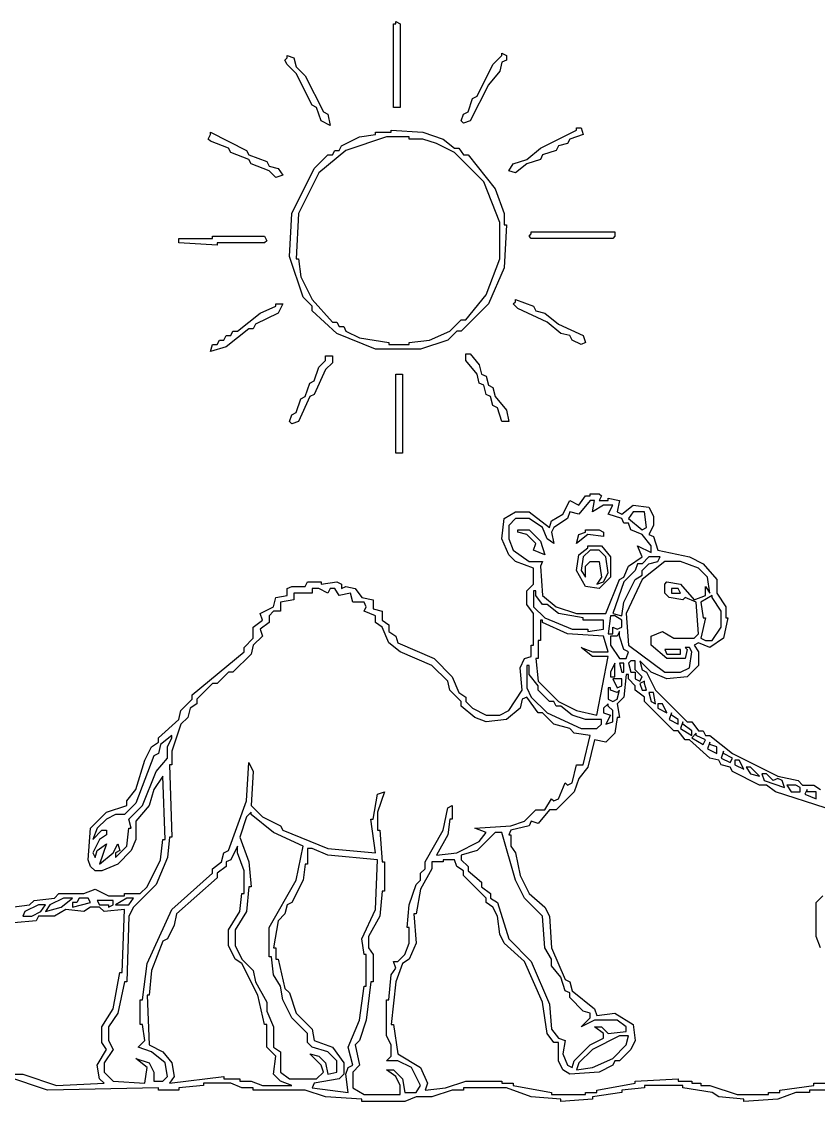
# Model space of a CAD drawing. Header units: millimetres. Extents: x 0 to 280, y -115 to 107.
# Drawn here: x 103.6 to 180.7, y 2.4 to 107 of the extents above; entities that cross this region are included whole.
import ezdxf

# ---------------------------------------------------------------- set-up
doc = ezdxf.new("R2010")
doc.units = ezdxf.units.MM
doc.layers.add('CAMISETA_4X4', color=7, linetype='CONTINUOUS')

msp = doc.modelspace()

# ---------------------------------------------------------------- linework, layer by layer
at = {"layer": 'CAMISETA_4X4', "color": 7}
for points in [[(139.781, 106.969), (140.219, 106.75), (140.219, 98.656), (139.563, 98.656), (139.563, 106.75), (139.781, 106.75)], [(129.281, 103.688), (129.938, 103.469), (130.156, 102.594), (131.031, 101.719), (132.781, 98.219), (133.219, 98), (133.438, 96.906), (132.563, 97.344), (132.125, 98.656), (131.688, 98.875), (130.156, 101.938), (129.281, 102.813), (129.063, 103.25), (129.281, 103.469)], [(150.063, 103.906), (150.5, 103.688), (150.5, 103.25), (150.063, 103.031), (149.844, 102.156), (148.75, 100.844), (147, 97.344), (146.344, 97.125), (146.125, 97.344), (146.344, 98), (146.781, 98.219), (147.219, 99.531), (147.656, 99.75), (149.188, 102.813), (150.063, 103.688)], [(121.844, 96.25), (125.344, 94.5), (125.563, 94.063), (127.313, 93.406), (127.531, 92.969), (128.406, 92.75), (128.844, 92.094), (128.188, 91.875), (127.531, 92.531), (125.781, 93.188), (125.563, 93.625), (123.813, 94.281), (123.594, 94.719), (121.844, 95.375), (121.625, 95.594), (121.844, 96.031)], [(139.344, 96.469), (142.406, 96.25), (144.375, 95.594), (145.469, 94.719), (145.906, 94.719), (146.344, 94.063), (146.781, 94.063), (149.406, 90.781), (150.281, 88.375), (150.281, 87.281), (150.5, 87.281), (150.281, 83.125), (148.75, 79.625), (146.125, 77), (145.688, 77), (144.813, 76.125), (142.188, 75.25), (137.813, 75.25), (134.094, 76.781), (131.688, 78.969), (131.688, 79.406), (130.813, 80.281), (129.5, 84.219), (129.719, 88.375), (131.906, 92.75), (133.219, 94.063), (133.656, 94.063), (133.875, 94.5), (134.313, 94.5), (134.531, 94.938), (136.281, 95.813), (137.813, 96.031), (137.813, 96.25), (139.344, 96.25)], [(157.281, 96.688), (157.719, 96.688), (157.938, 96.031), (156.625, 95.594), (156.406, 95.156), (155.531, 94.938), (155.313, 94.5), (154, 94.063), (153.781, 93.625), (152.469, 93.188), (151.375, 92.313), (150.719, 92.531), (151.156, 93.188), (152.469, 93.625), (153.781, 94.719), (157.281, 96.469)], [(138.906, 95.813), (134.969, 94.5), (132.344, 92.313), (130.375, 88.375), (130.156, 84), (130.375, 84), (130.594, 82.25), (131.688, 80.063), (133.656, 77.875), (134.094, 77.875), (134.313, 77.438), (134.75, 77.438), (134.969, 77), (136.281, 76.344), (139.125, 75.906), (139.125, 75.688), (141.094, 75.688), (141.094, 75.906), (143.063, 76.125), (145.031, 77), (146.125, 78.094), (146.563, 78.094), (148.531, 80.5), (149.844, 84), (149.844, 87.5), (148.313, 91.438), (145.469, 94.281), (143.719, 95.156), (142.406, 95.594), (141.094, 95.594), (141.094, 95.813)], [(122.063, 86.188), (127.094, 86.188), (127.313, 85.75), (127.094, 85.531), (122.5, 85.531), (122.5, 85.313), (118.781, 85.531), (118.781, 85.969), (122.063, 85.969)], [(152.906, 86.625), (161, 86.625), (161, 86.188), (160.781, 85.969), (152.906, 85.969), (152.688, 86.188), (152.906, 86.406)], [(128.188, 79.625), (128.844, 79.625), (128.406, 78.75), (126.219, 77.656), (126, 77.219), (125.563, 77.219), (123.375, 75.469), (121.844, 75.031), (122.063, 75.688), (122.5, 75.688), (122.719, 76.125), (123.156, 76.125), (123.375, 76.563), (123.813, 76.563), (124.031, 77), (124.469, 77), (126.656, 78.75), (128.188, 79.406)], [(151.375, 80.063), (153.125, 79.406), (153.344, 78.969), (154.219, 78.75), (155.531, 77.656), (157.938, 76.563), (158.156, 75.906), (157.719, 75.688), (156.844, 76.125), (156.625, 76.563), (155.75, 76.781), (154.438, 77.875), (151.594, 79.188), (151.156, 79.625), (151.375, 79.844)], [(133, 74.594), (133.656, 74.594), (133.656, 73.938), (133, 73.281), (131.906, 70.875), (131.469, 70.656), (130.375, 68.25), (129.719, 68.031), (129.5, 68.25), (129.719, 68.906), (130.156, 69.125), (130.594, 70.438), (131.031, 70.656), (131.469, 71.969), (131.906, 72.188), (132.344, 73.5), (133, 74.156)], [(146.563, 74.813), (147, 74.813), (147.875, 73.719), (148.094, 72.844), (148.531, 72.625), (148.75, 71.75), (149.188, 71.531), (149.406, 70.656), (150.5, 69.344), (150.719, 68.25), (150.063, 68.25), (149.625, 69.563), (149.188, 69.781), (148.969, 70.656), (148.531, 70.875), (148.313, 71.75), (147.875, 71.969), (147.656, 72.844), (146.563, 74.156)], [(139.781, 72.844), (140.438, 72.844), (140.438, 65.188), (139.781, 65.188)], [(158.594, 60.594), (157.5, 59.281), (156.625, 59.5), (156.406, 58.844), (155.094, 57.969), (154.875, 57.531), (155.094, 56.438), (154.438, 56.875), (154, 57.969), (152.688, 58.844), (151.375, 58.844), (150.719, 58.188), (150.719, 56.875), (151.156, 55.781), (152.688, 54.688), (154, 54.688), (153.781, 54.25), (154, 51.406), (155.313, 50.313), (157.281, 49.656), (160.125, 49.656), (161.438, 52.938), (161.875, 53.156), (162.313, 54.25), (163.625, 55.125), (163.188, 56.219), (164.5, 55.563), (164.5, 56.219), (163.625, 57.313), (162.531, 57.75), (162.313, 58.406), (161.875, 58.406), (161.656, 58.844), (160.344, 59.281), (160.781, 60.156), (159.906, 60.156), (158.813, 59.5), (159.031, 60.594)], [(162.75, 59.5), (162.313, 58.844), (163.625, 57.75), (164.063, 57.969), (163.844, 59.5)], [(151.594, 57.75), (152.688, 57.75), (153.781, 56.656), (154.219, 55.344), (153.125, 55.781), (153.344, 56.438), (152.469, 57.313), (151.594, 57.531)], [(158.156, 57.75), (159.469, 57.75), (159.906, 57.531), (159.906, 57.094), (158.375, 57.313), (157.281, 56.438), (157.5, 57.313), (158.156, 57.531)], [(158.375, 56.219), (159.688, 56.219), (160.563, 55.125), (160.563, 53.156), (159.469, 52.063), (158.156, 52.281), (157.281, 53.813), (157.5, 55.344), (158.375, 56)], [(158.594, 55.781), (157.938, 55.125), (157.719, 53.813), (158.156, 53.156), (158.156, 54.25), (158.594, 54.688), (159.469, 54.688), (159.688, 53.156), (159.25, 52.5), (159.906, 52.719), (160.344, 53.594), (160.125, 55.125), (159.469, 55.781)], [(164.281, 55.125), (163.625, 54.469), (163.188, 54.469), (162.969, 53.813), (161.875, 52.719), (160.781, 49.656), (161.656, 49.438), (161.875, 50.75), (162.969, 52.938), (163.625, 53.375), (163.625, 53.813), (164.281, 54.469), (165.156, 54.688), (165.375, 55.125)], [(165.813, 54.688), (163.625, 52.938), (162.094, 49.656), (162.313, 46.594), (165.813, 43.969), (167.344, 43.969), (168.219, 44.406), (168.438, 45.938), (168.219, 46.375), (167.781, 46.375), (168, 46.156), (167.781, 45.281), (166.031, 45.281), (164.5, 46.594), (164.5, 47.469), (165.594, 47.906), (166.688, 47.25), (168.656, 47.25), (169.094, 47.688), (168.875, 50.75), (167.781, 51.188), (167.563, 50.969), (166.25, 51.188), (165.813, 51.625), (165.813, 52.5), (166.031, 52.719), (167.344, 52.5), (168.656, 50.969), (169.75, 51.406), (169.75, 52.281), (170.188, 51.625), (169.969, 53.156), (169.094, 54.031), (167.344, 54.688)], [(131.688, 52.063), (131.688, 51.625), (129.938, 51.625), (129.938, 50.969), (128.625, 50.75), (128.625, 49.875), (127.969, 49.875), (127.531, 49.438), (127.531, 48.781), (126.656, 48.125), (126.875, 47.469), (126, 46.594), (125.781, 45.719), (124.031, 43.969), (123.594, 43.969), (122.5, 42.875), (122.063, 42.875), (120.531, 41.344), (120.531, 40.906), (119.875, 40.469), (119.656, 39.594), (119, 38.938), (118.125, 36.313), (118.125, 35), (117.906, 35), (118.125, 28), (117.906, 28), (117.688, 26.031), (116.594, 23.406), (114.406, 21.219), (113.969, 20.344), (113.75, 14), (113.531, 14), (112.875, 10.938), (112, 9.625), (112, 8.313), (112.438, 7.438), (111.563, 6.125), (111.563, 5.25), (112.438, 4.375), (115.5, 4.156), (115.719, 5.688), (114.625, 6.563), (115.938, 6.125), (116.375, 5.25), (116.375, 4.375), (117.25, 4.375), (117.688, 4.813), (117.469, 6.125), (116.156, 7.219), (114.844, 7.656), (115.5, 8.313), (115.281, 9.844), (115.063, 9.844), (115.063, 12.25), (115.281, 12.25), (115.719, 15.75), (118.125, 21), (122.063, 24.5), (122.063, 24.938), (122.938, 25.594), (123.156, 26.469), (123.594, 26.688), (125.344, 31.5), (125.563, 35.219), (126, 34.344), (125.781, 31.063), (126.875, 29.969), (128.625, 29.094), (128.844, 28.656), (133.219, 26.906), (137.813, 26.469), (137.375, 29.75), (137.594, 29.75), (138.031, 32.156), (138.688, 32.375), (138.031, 30.406), (138.031, 28.656), (138.25, 28.656), (138.469, 25.594), (138.688, 25.594), (138.688, 22.75), (138.469, 22.75), (138.25, 20.344), (137.156, 18.375), (137.156, 17.281), (137.594, 16.625), (137.594, 14), (137.375, 14), (136.938, 10.281), (136.281, 8.313), (135.844, 7.875), (136.281, 5.906), (135.625, 5.25), (135.625, 3.719), (136.719, 3.063), (140.219, 3.063), (140.219, 3.938), (139.781, 4.813), (138.906, 5.469), (139.563, 5.469), (140.438, 4.594), (140.656, 3.281), (141.75, 3.281), (142.188, 3.938), (141.313, 5.688), (140, 6.344), (138.906, 6.344), (139.344, 6.781), (139.344, 7.875), (138.906, 8.75), (138.906, 12.25), (139.125, 12.25), (139.344, 14.656), (139.781, 15.313), (139.563, 15.969), (140, 15.969), (140.656, 16.625), (141.094, 17.719), (141.094, 19.25), (140.875, 19.25), (141.094, 21.438), (141.75, 23.406), (142.188, 23.844), (142.188, 24.5), (142.625, 24.938), (142.625, 25.594), (144.375, 28.656), (144.813, 30.844), (145.25, 31.063), (145.25, 29.75), (145.031, 29.75), (144.813, 28.219), (143.719, 26.25), (145.688, 26.469), (147.875, 27.563), (148.531, 28.438), (147.438, 28.875), (150.938, 29.094), (152.25, 29.531), (153.344, 30.625), (154.219, 30.625), (154.875, 31.719), (155.094, 31.5), (155.531, 31.719), (156.188, 33.25), (156.406, 33.031), (156.844, 33.25), (157.281, 35), (157.938, 35), (158.594, 37.844), (157.063, 38.063), (156.625, 38.5), (155.094, 38.938), (154, 40.031), (153.563, 40.031), (152.469, 41.563), (152.031, 41.344), (151.813, 40.469), (150.5, 39.375), (148.531, 39.156), (147.438, 39.594), (146.125, 40.688), (146.125, 41.125), (145.031, 42.219), (144.813, 43.094), (143.281, 44.625), (140.219, 45.938), (139.125, 46.813), (138.469, 48.344), (137.813, 48.781), (137.813, 49.438), (136.719, 49.875), (136.938, 50.313), (136.719, 50.75), (135.625, 50.75), (135.406, 51.625), (134.313, 51.406), (133.875, 52.063), (133.438, 52.063), (133.219, 51.625), (132.344, 52.063)], [(153.344, 51.844), (153.125, 51.844), (153.125, 50.313), (154.219, 49.219), (156.844, 48.125), (158.375, 48.125), (158.375, 47.906), (159.906, 48.125), (159.906, 49), (157.938, 49), (157.938, 49.219), (155.531, 49.656), (154.438, 50.531), (154, 50.531), (153.344, 51.406)], [(166.469, 52.063), (166.469, 51.625), (167.344, 51.625), (167.125, 52.063)], [(170.406, 51.406), (169.313, 50.75), (169.531, 49.219), (169.75, 49.219), (169.313, 47.25), (169.75, 47.031), (170.406, 47.031), (171.281, 48.344), (171.281, 49.875), (170.406, 51.188)], [(160.563, 49.438), (160.344, 47.688), (160.781, 47.688), (160.781, 48.344), (161.219, 48.125), (161.656, 48.344), (161.656, 49), (161, 49.438)], [(154, 49), (153.781, 49), (153.781, 47.031), (153.563, 47.031), (153.563, 45.281), (153.344, 45.281), (153.563, 43.094), (155.531, 41.125), (157.281, 40.25), (159.25, 39.813), (160.344, 45.5), (158.813, 45.5), (157.719, 46.375), (158.813, 45.938), (160.344, 45.938), (159.906, 47.469), (156.406, 47.688), (154, 48.781)], [(161.438, 47.906), (161.219, 47.469), (160.563, 47.469), (160.563, 46.594), (161.438, 45.281), (162.094, 45.281), (162.313, 45.938), (161.875, 46.156), (161.438, 47.469)], [(165.813, 46.156), (166.031, 45.719), (167.344, 45.719), (167.344, 46.156)], [(162.531, 45.063), (162.313, 44.844), (162.531, 43.969), (162.969, 43.969), (162.969, 43.313), (163.406, 43.094), (163.625, 43.531), (162.969, 44.188), (162.969, 45.063)], [(152.688, 44.625), (152.469, 44.625), (152.469, 42.438), (152.906, 41.563), (154.438, 40.031), (157.719, 38.5), (159.25, 38.5), (159.688, 38.938), (159.688, 39.375), (158.156, 39.375), (156.844, 39.813), (155.75, 40.688), (155.313, 40.688), (155.094, 41.125), (154.656, 41.125), (153.563, 42.219), (153.563, 42.656), (152.688, 43.75)], [(161, 44.844), (160.563, 43.969), (160.563, 43.531), (161, 43.531)], [(161.438, 44.844), (161.656, 43.969), (161.875, 43.969), (161.875, 44.844)], [(160.781, 43.313), (161.219, 42.438), (161.656, 42.656), (161.656, 43.313)], [(163.844, 43.094), (163.406, 42.875), (163.625, 42.219), (164.063, 42.219), (163.844, 42.875)], [(160.563, 42.438), (160.344, 42.438), (160.344, 41.344), (160.781, 41.125), (161.219, 41.344), (161.438, 42.219), (161.219, 42), (160.563, 42.219)], [(164.281, 42), (164.5, 41.125), (164.938, 40.906), (164.719, 42)], [(160.344, 40.906), (159.906, 40.469), (159.906, 40.031), (160.563, 39.813), (160.125, 38.938), (160.781, 39.156), (160.781, 40.25), (160.344, 40.688)], [(165.156, 40.906), (165.156, 40.469), (166.031, 40.031), (165.594, 40.906)], [(166.469, 40.031), (166.25, 39.375), (167.125, 38.938), (167.125, 39.375), (166.469, 39.813)], [(167.563, 39.156), (167.344, 38.5), (168.438, 37.844), (168.438, 38.281), (167.563, 38.938)], [(118.125, 37.844), (117.031, 36.969), (116.813, 36.094), (116.375, 35.875), (114.625, 31.281), (113.531, 30.188), (112.656, 30.188), (111.781, 29.75), (110.906, 28.875), (110.469, 27.781), (111.344, 28.656), (111.781, 28.656), (111.781, 28.219), (111.125, 27.781), (110.469, 26.469), (110.688, 26.031), (110.906, 26.688), (111.781, 27.344), (111.125, 25.375), (112.438, 26.469), (112.875, 27.344), (113.094, 26.688), (112.656, 26.469), (112.656, 26.031), (113.75, 27.125), (113.969, 28.875), (114.188, 28.875), (113.969, 29.75), (115.281, 31.063), (116.594, 34.344), (117.688, 35.656), (117.688, 36.75), (118.125, 37.625)], [(168.875, 38.063), (168.438, 37.625), (169.531, 36.969), (169.75, 37.406), (168.875, 37.844)], [(170.188, 37.188), (169.969, 36.531), (170.844, 36.094), (170.844, 36.75), (170.188, 36.969)], [(171.5, 36.313), (171.281, 35.656), (172.156, 35.219), (172.375, 35.656), (171.5, 36.094)], [(172.594, 35.438), (172.594, 35), (173.469, 34.563), (173.031, 35.438)], [(173.688, 34.781), (174.125, 34.125), (175, 33.906), (174.125, 34.781)], [(175.219, 34.125), (175.438, 33.469), (177.406, 32.813), (177.188, 33.469), (176.75, 33.688), (176.313, 33.469), (175.656, 34.125)], [(177.625, 33.031), (178.063, 32.375), (178.938, 32.375), (178.938, 32.813), (178.5, 33.031)], [(179.594, 32.594), (179.375, 32.156), (180.469, 31.719), (180.469, 32.375), (179.594, 32.375)], [(125.781, 30.406), (125.344, 29.969), (124.688, 28), (125.563, 25.594), (125.781, 23.188), (125.563, 23.188), (125.344, 20.781), (124.25, 19.031), (124.25, 17.5), (124.906, 16.188), (126, 15.094), (126.219, 14), (127.313, 12.031), (127.313, 11.156), (127.969, 9.625), (127.969, 7.656), (128.625, 7.219), (128.625, 5.25), (129.5, 4.594), (132.125, 4.594), (132.781, 5.25), (132.563, 5.906), (131.469, 7), (132.344, 6.781), (133, 6.125), (133.219, 5.031), (134.094, 5.25), (134.094, 6.344), (133.219, 7.219), (131.688, 7.656), (131.25, 8.094), (131.25, 8.969), (129.719, 10.5), (128.844, 12.25), (128.625, 13.563), (127.969, 14.656), (127.75, 16.406), (127.531, 16.406), (127.531, 19.25), (130.156, 23.844), (130.813, 27.125), (127.969, 28.438), (125.781, 30.188)], [(149.406, 28.438), (147.656, 26.688), (146.125, 26.25), (146.125, 25.813), (146.781, 25.156), (146.781, 24.719), (148.094, 23.625), (148.094, 23.188), (148.969, 22.531), (148.969, 22.094), (149.625, 21.656), (150.719, 18.156), (152.906, 15.969), (154.656, 11.813), (154.875, 9.406), (155.531, 8.531), (156.188, 8.313), (155.969, 7), (156.406, 5.906), (156.844, 5.688), (157.063, 6.344), (158.594, 7.875), (159.906, 8.531), (159.906, 8.969), (159.031, 9.625), (159.688, 9.625), (160.344, 8.969), (162.094, 9.188), (162.094, 9.625), (161.219, 10.281), (159.031, 10.281), (157.719, 9.625), (158.594, 10.5), (158.594, 10.938), (157.938, 11.156), (156.625, 12.469), (156.625, 12.906), (156.188, 13.125), (155.75, 14.438), (154.875, 15.531), (154.875, 16.188), (154.219, 17.281), (154, 20.344), (152.25, 22.094), (151.375, 23.844), (150.063, 28.438)], [(124.469, 27.125), (123.813, 25.813), (123.375, 25.594), (123.375, 25.156), (122.5, 24.5), (122.5, 24.063), (118.563, 20.563), (118.344, 19.469), (117.688, 18.156), (117.25, 17.938), (116.156, 15.094), (115.938, 12.688), (115.719, 12.688), (115.938, 7.875), (117.25, 7.219), (118.125, 6.125), (118.344, 4.813), (117.906, 4.156), (123.156, 4.813), (123.156, 4.594), (124.688, 4.594), (124.688, 4.375), (125.781, 4.375), (126.875, 3.938), (129.719, 3.938), (128.625, 4.375), (127.969, 5.031), (128.188, 6.781), (127.313, 7.656), (127.313, 9.844), (127.094, 9.844), (126.438, 12.688), (124.906, 15.75), (124.25, 16.188), (123.594, 17.5), (123.594, 19.031), (124.688, 20.781), (124.906, 22.531), (125.125, 22.531), (125.125, 24.719), (124.469, 26.469)], [(131.25, 26.906), (131.25, 25.375), (131.031, 25.375), (130.813, 23.844), (129.719, 21.656), (129.281, 21.438), (129.063, 20.563), (128.406, 19.906), (127.969, 17.281), (128.188, 17.281), (128.188, 16.188), (128.406, 16.188), (129.063, 13.344), (129.5, 12.906), (130.156, 10.938), (131.688, 9.406), (131.906, 8.313), (133.656, 7.656), (134.75, 6.125), (134.75, 5.031), (134.313, 4.594), (131.906, 4.156), (131.688, 3.719), (135.188, 3.281), (134.969, 5.031), (135.188, 5.688), (135.625, 5.906), (135.188, 7.656), (136.281, 10.281), (136.719, 13.563), (136.938, 13.563), (136.938, 16.625), (136.719, 16.625), (136.5, 18.156), (137.813, 21), (138.031, 25.813), (133.219, 26.25), (131.688, 26.906)], [(107.625, 22.094), (106.313, 21.438), (105.875, 20.781), (107.406, 21.219), (108.5, 22.094)], [(109.156, 22.094), (108.938, 21.656), (108.5, 21.656), (108.5, 21.219), (110.25, 21.656), (110.031, 22.094)], [(113.75, 22.094), (112.656, 21.438), (113.969, 21.438), (114.406, 22.094)], [(105.219, 21.438), (103.906, 20.781), (103.688, 20.344), (104.563, 20.344), (105.438, 20.781), (105.875, 21.438)], [(110.906, 21.875), (111.125, 21.438), (112, 21.438), (112, 21.219), (112.438, 21.438), (112.438, 21.875)], [(161.438, 8.75), (158.813, 7.438), (157.5, 6.125), (157.281, 5.469), (158.813, 5.688), (160.781, 6.563), (162.094, 7.875), (162.313, 8.75)]]:
    msp.add_lwpolyline(points, close=True, dxfattribs=at)
for points in [[(102.594, 21.219), (104.344, 21.438), (104.781, 21.875), (106.75, 22.094), (107.188, 22.531), (109.594, 22.531), (110.688, 22.969), (112, 22.313), (113.531, 22.313), (113.531, 22.531), (115.063, 22.531), (115.719, 23.188), (117.031, 25.813), (117.25, 27.781), (117.469, 27.781), (117.25, 33.906), (116.375, 32.594), (115.938, 31.063), (114.625, 29.531), (114.625, 27.781), (114.188, 26.688), (112.875, 25.375), (111.344, 24.719), (110.688, 24.719), (110.25, 25.156), (110.031, 25.813), (110.25, 28.875), (111.781, 30.406), (113.75, 31.063), (113.75, 31.5), (114.625, 32.594), (115.5, 35.438), (116.156, 36.75), (116.813, 37.188), (116.813, 37.625), (118.781, 39.375), (119, 40.25), (120.094, 41.344), (120.094, 41.781), (125.125, 45.938), (125.125, 46.375), (126, 47.25), (126, 48.344), (126.875, 49), (126.656, 49.656), (127.969, 50.313), (128.188, 51.188), (129.281, 51.406), (129.281, 52.063), (129.719, 52.281), (131.031, 52.281), (131.25, 52.719), (132.563, 52.719), (132.563, 52.5), (134.094, 52.719), (134.531, 52.5), (134.531, 52.063), (134.969, 52.281), (135.844, 52.063), (136.5, 51.188), (137.594, 50.969), (137.594, 50.094), (138.469, 49.875), (138.469, 49), (139.125, 48.563), (139.125, 47.906), (139.781, 47.469), (140, 46.813), (143.5, 45.281), (145.25, 43.531), (145.906, 42), (146.563, 41.563), (146.563, 41.125), (147.219, 40.469), (148.531, 39.813), (149.844, 39.813), (150.719, 40.25), (152.031, 42.219), (151.813, 44.406), (152.25, 45.281), (152.906, 45.5), (152.906, 46.594), (153.125, 46.594), (153.125, 49.656), (152.469, 50.531), (152.469, 51.844), (153.125, 52.5), (153.125, 54.031), (151.375, 54.688), (150.719, 55.344), (150.063, 56.875), (150.281, 58.844), (151.375, 59.5), (152.688, 59.5), (154.656, 57.969), (154.875, 58.625), (155.969, 59.281), (156.625, 60.594), (157.5, 60.156), (158.156, 61.031), (158.594, 61.031), (158.594, 61.25), (159.469, 61.25), (159.688, 61.031), (159.469, 60.594), (160.344, 60.594), (160.344, 60.813), (161.438, 60.594), (161.219, 59.5), (161.656, 59.281), (162.75, 60.156), (164.281, 59.938), (164.719, 59.063), (164.719, 58.188), (164.281, 57.313), (164.719, 57.094), (165.156, 55.781), (168.219, 55.125), (169.531, 54.469), (170.844, 52.938), (170.844, 51.625), (171.719, 50.313), (171.719, 49.219), (171.938, 49.219), (171.5, 47.25), (170.188, 46.375), (169.094, 46.813), (168.656, 46.594), (169.094, 45.938), (169.094, 44.625), (168, 43.531), (166.031, 43.313), (164.5, 43.969), (163.406, 45.063), (163.625, 44.188), (164.063, 43.969), (164.938, 42.219), (168, 39.156), (168.438, 39.156), (169.094, 38.281), (169.531, 38.281), (169.75, 37.844), (170.188, 37.844), (172.375, 36.094), (176.75, 33.906), (178.719, 33.469), (179.156, 33.031), (180.25, 33.031), (180.906, 32.594)], [(181.344, 30.844), (176.531, 32.375), (175.656, 33.031), (175, 33.031), (172.375, 34.344), (172.156, 34.781), (171.281, 35), (171.063, 35.438), (170.188, 35.656), (168.219, 37.406), (167.781, 37.406), (167.125, 38.281), (166.688, 38.281), (163.844, 41.125), (163.844, 41.563), (162.969, 42.219), (162.969, 42.656), (162.313, 43.313), (162.313, 43.75), (162.094, 43.75), (161.875, 41.563), (161.219, 40.906), (161.438, 39.594), (161.219, 39.594), (161, 38.063), (160.125, 37.188), (159.031, 37.406), (158.375, 34.781), (157.5, 33.688), (157.063, 32.375), (155.313, 30.625), (154.656, 30.625), (153.563, 29.313), (152.906, 29.531), (152.688, 29.094), (150.938, 28.656), (150.719, 28.219), (150.938, 28.219), (150.938, 27.125), (151.375, 26.469), (151.813, 24.281), (152.688, 22.531), (154.219, 21.219), (154.656, 20.344), (154.875, 17.281), (156.188, 14.219), (156.625, 14), (156.844, 13.125), (159.031, 11.375), (159.25, 10.719), (161, 10.938), (162.75, 9.844), (162.969, 8.313), (162.531, 7.438), (161.438, 6.344), (161, 6.344), (160.781, 5.906), (159.469, 5.25), (156.625, 5.031), (155.969, 5.469), (155.531, 6.344), (155.531, 8.094), (155.094, 8.094), (154.438, 8.969), (154, 12.031), (152.25, 15.969), (150.281, 17.719), (149.844, 18.594), (149.625, 20.344), (149.188, 21.219), (148.531, 21.656), (148.531, 22.094), (146.344, 24.281), (146.344, 24.719), (145.688, 25.156), (145.469, 25.813), (144.375, 25.813), (144.375, 25.594), (143.281, 25.594), (143.281, 24.938), (142.188, 22.969), (141.75, 20.563), (141.531, 20.563), (141.75, 17.719), (141.094, 16.188), (140.438, 15.75), (139.781, 14), (139.344, 9.844), (139.563, 9.844), (140, 7), (142.188, 5.688), (142.844, 4.156), (142.625, 3.5), (144.594, 3.719), (146.563, 4.375), (150.063, 4.375), (150.063, 4.156), (151.156, 4.156), (151.156, 3.938), (154.875, 3.281), (154.875, 3.063), (158.156, 3.063), (158.156, 3.281), (159.25, 3.281), (159.25, 3.5), (162.969, 4.156), (162.969, 4.375), (167.125, 4.594), (167.125, 4.375), (168.438, 4.375), (168.438, 4.156), (169.313, 4.156), (169.313, 3.938), (170.188, 3.938), (172.813, 3.063), (175.875, 3.063), (175.875, 3.281), (176.969, 3.281), (176.969, 3.5), (180.25, 3.938), (180.25, 4.156), (182.656, 4.156)], [(180.906, 17.281), (180.469, 18.375), (180.469, 21.656), (181.125, 22.313)], [(102.813, 5.031), (103.688, 5.031), (106.969, 3.938), (111.563, 4.156), (111.125, 4.594), (110.906, 5.906), (111.781, 7.438), (111.344, 8.094), (111.344, 9.625), (112.438, 11.375), (113.094, 14.875), (113.313, 14.875), (113.531, 21), (111.563, 20.781), (111.125, 21.219), (110.25, 21.219), (109.594, 20.781), (107.844, 21), (106.75, 20.344), (105.219, 20.344), (105, 19.906), (102.813, 19.688)], [(183.094, 3.5), (179.813, 3.5), (179.813, 3.281), (178.5, 3.281), (176.75, 2.625), (173.469, 2.406), (173.469, 2.625), (171.063, 2.844), (170.406, 3.281), (167.563, 3.719), (167.563, 3.938), (163.844, 3.938), (163.844, 3.719), (161.656, 3.5), (161.656, 3.281), (158.813, 2.844), (158.813, 2.625), (155.75, 2.406), (155.75, 2.625), (152.906, 2.844), (150.5, 3.719), (146.344, 3.719), (146.344, 3.5), (145.25, 3.5), (143.281, 2.844), (141.75, 2.844), (140.656, 2.406), (136.5, 2.406), (136.5, 2.625), (133, 2.844), (131.031, 3.5), (126, 3.5), (126, 3.719), (124.906, 3.719), (123.813, 4.156), (121.188, 4.156), (121.188, 3.938), (118.781, 3.719), (118.781, 3.5), (116.813, 3.5), (116.813, 3.719), (106.094, 3.5), (102.156, 4.813)]]:
    msp.add_lwpolyline(points, dxfattribs=at)

doc.saveas('drawing.dxf')
